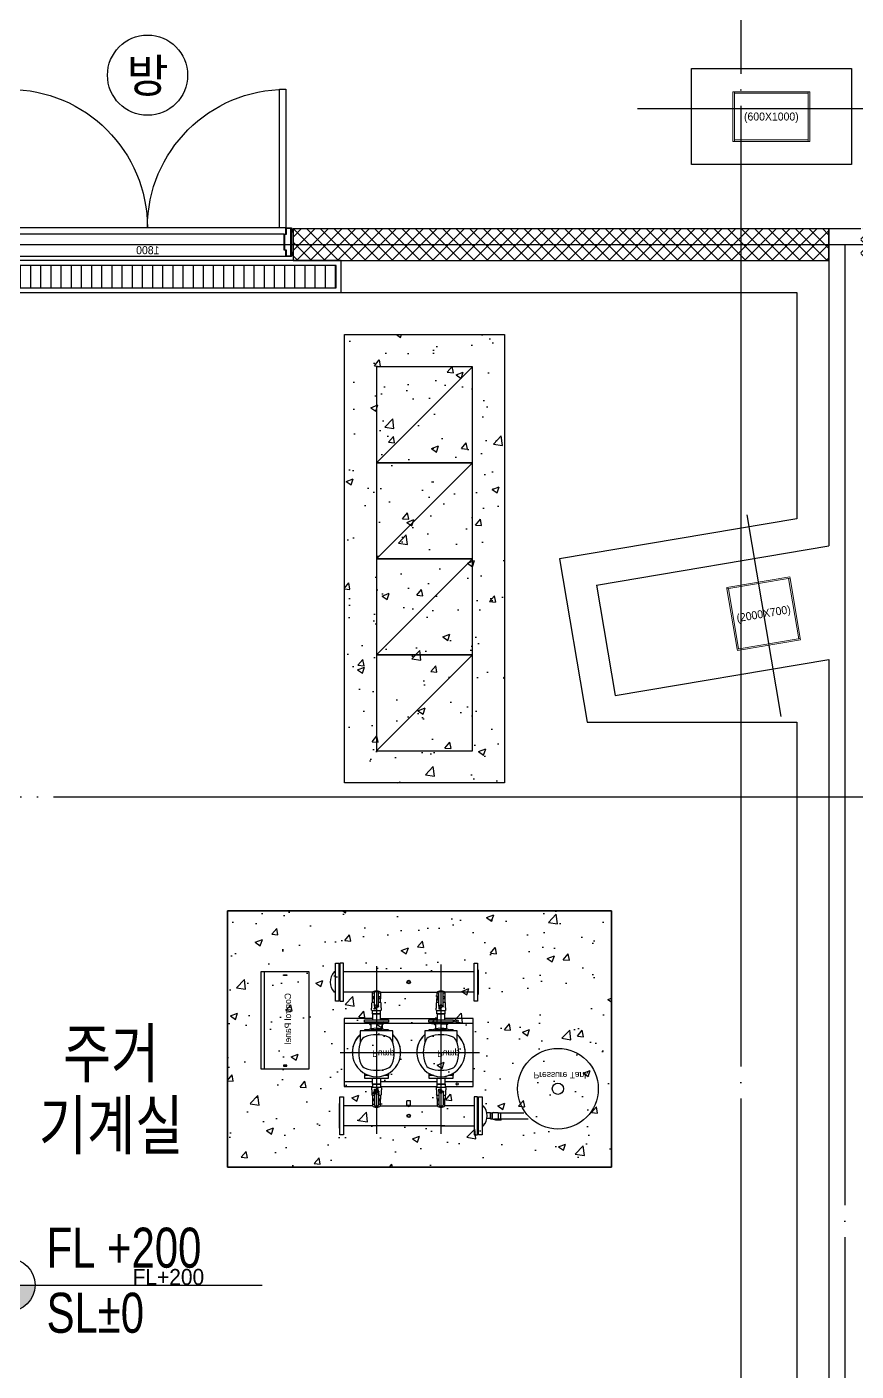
# Model space of a CAD drawing. Header units: millimetres. Extents: x 0 to 1390178, y 0 to 110113.
# Drawn here: x 32760 to 37944, y 21230 to 29627 of the extents above; entities that cross this region are included whole.
import ezdxf
from ezdxf.enums import TextEntityAlignment as Align
from ezdxf.xclip import XClip

# ---------------------------------------------------------------- set-up
doc = ezdxf.new("R2010")
doc.units = ezdxf.units.MM
doc.header["$LTSCALE"] = 100
doc.header["$XCLIPFRAME"] = 0
doc.linetypes.add('X - 평면도$0$CEN', pattern=[62, 60, -1, 0, -1])
for name, color, linetype in [('AA-MKXS', 7, 'Continuous'), ('AA-XXXX-SYMB', 7, 'Continuous'), ('AA-XXXX-TEXT', 3, 'Continuous'), ('TEXT1', 7, 'Continuous'), ('X - 평면도$0$! □-COL', 2, 'Continuous'), ('X - 평면도$0$A-HAT', 253, 'Continuous'), ('X - 평면도$0$AA-WAXM-BROK', 3, 'Continuous'), ('X - 평면도$0$AA-WAXM-CONC', 2, 'Continuous'), ('X - 평면도$0$AA-XXXX-CNTL', 1, 'X - 평면도$0$CEN'), ('X - 평면도$0$AA-XXXX-PATT', 8, 'Continuous'), ('X - 평면도$0$M-PAD', 8, 'Continuous'), ('X - 평면도$0$트랜치', 8, 'Continuous')]:
    doc.layers.add(name, color=color, linetype=linetype)
doc.layers.add('X - 평면도$0$A-door', color=4, linetype='Continuous', lineweight=25)
for name, color, linetype, plot in [('X - 평면도$0$A-GUIDE TEXT', 67, 'Continuous', False), ('X - 평면도$0$DEFPOINT', 163, 'Continuous', False), ('X - 평면도$0$설비장비', 6, 'Continuous', False)]:
    doc.layers.add(name, color=color, linetype=linetype, plot=plot)
doc.styles.add('HAUD01', font='Dotum.ttf')
doc.styles.add('X - 평면도$0$HAUD01', font='Dotum.ttf')
doc.styles.add('X - 평면도$0$HY견고딕', font='')
doc.styles.add('X - 평면도$0$STANDARD', font='Dotum.ttf')
doc.styles.get('X - 평면도$0$HY견고딕').set_extended_font_data('HYgtrE')

# ---------------------------------------------------------------- blocks, each defined once
blk = doc.blocks.new('C1E7A367F')
at = {"layer": 'AA-XXXX-SYMB'}
h = blk.add_hatch(color=256, dxfattribs=at)
h.paths.add_polyline_path([(-800, 0), (0, 0), (0, 800, 0.414214)])
h.paths.add_polyline_path([(0, 0), (0, -800, 0.414214), (800, 0)])
for p, q in [((0, -1400), (0, 1400)), ((-1400, 0), (7614, 0))]:
    blk.add_line(p, q, dxfattribs=at)
blk.add_circle((0, 0), 800, dxfattribs=at)
blk = doc.blocks.new('dr_갑')
at = {"layer": 'TEXT1'}
blk.add_circle((0, 0), 400, dxfattribs=at)
at = {"layer": 'TEXT1', "style": 'HAUD01'}
blk.add_text('방', height=335, dxfattribs=at).set_placement((0, 0), align=Align.MIDDLE)
blk = doc.blocks.new('X - 평면도$0$A$C2B30775D')
at = {"layer": 'X - 평면도$0$A-HAT'}
h = blk.add_hatch(dxfattribs=at)
h.set_pattern_fill('AR-CONC', color=253, scale=2.5)
h.set_pattern_definition([(50, (95195.26, -27105.84), (455.4617, -39.8477), [47.625, -523.875]), (355, (95195.26, -27105.84), (-88.1086, 477.642), [38.1, -419.1015]), (100.45144, (95233.2, -27109.16), (367.3531, 437.7944), [40.475, -445.2256]), (46.1842, (95195.26, -26978.84), (677.6976, -105.106), [71.4375, -785.8125]), (96.6356, (95251.74, -26987.6), (593.5103, 618.5653), [60.7126, -667.839]), (351.18415, (95195.26, -26978.84), (593.5103, 618.5653), [57.15, -628.6493]), (21, (95258.76, -27010.6), (379.036, -255.663), [47.625, -523.875]), (326, (95258.76, -27010.6), (154.505, 460.47), [38.1, -419.1]), (71.45144, (95290.35, -27031.9), (533.541, 204.807), [40.475, -445.2248]), (37.5, (95195.26, -27105.84), (7.7215, 211.3876), [0, -414.02, 0, -425.45, 0, -420.6875]), (7.5, (95195.26, -27105.84), (167.04916, 250.45144), [0, -242.57, 0, -404.495, 0, -160.3375]), (327.5, (95053.66, -27105.84), (338.9765, -14.32186), [0, -158.75, 0, -495.3, 0, -657.225]), (317.5, (94990.16, -27105.84), (370.323, 63.5662), [0, -206.375, 0, -328.93, 0, -466.725])])
h.paths.add_polyline_path([(23871.3, 14067.3), (22871.3, 14067.3), (22871.3, 11267.3), (23871.3, 11267.3)])
h = blk.add_hatch(dxfattribs=at)
h.set_pattern_fill('AR-CONC', color=253, scale=2.5)
h.set_pattern_definition([(50, (80713.9, -28505.84), (455.4617, -39.8477), [47.625, -523.875]), (355, (80713.9, -28505.84), (-88.1086, 477.642), [38.1, -419.1015]), (100.45144, (80751.85, -28509.16), (367.353, 437.7944), [40.475, -445.2256]), (46.1842, (80713.9, -28378.84), (677.6976, -105.106), [71.4375, -785.8125]), (96.6356, (80770.4, -28387.6), (593.5103, 618.5653), [60.7126, -667.839]), (351.1842, (80713.9, -28378.84), (593.51, 618.565), [57.15, -628.649]), (21, (80777.4, -28410.6), (379.036, -255.663), [47.625, -523.875]), (326, (80777.4, -28410.6), (154.505, 460.47), [38.1, -419.1]), (71.45144, (80809, -28431.9), (533.541, 204.807), [40.475, -445.2248]), (37.5, (80713.9, -28505.84), (7.7215, 211.3876), [0, -414.02, 0, -425.45, 0, -420.6875]), (7.5, (80713.9, -28505.84), (167.04916, 250.45144), [0, -242.57, 0, -404.495, 0, -160.3375]), (327.5, (80572.29, -28505.84), (338.9765, -14.32186), [0, -158.75, 0, -495.3, 0, -657.225]), (317.5, (80508.8, -28505.84), (370.323, 63.5662), [0, -206.375, 0, -328.93, 0, -466.725])])
h.paths.add_polyline_path([(22139.9, 10467.3), (22139.9, 8867.3), (24539.9, 8867.3), (24539.9, 10467.3)])
at = {"layer": 'X - 평면도$0$A-HAT', "color": 253}
for points in [[(22871.3, 14067.3), (23871.3, 14067.3), (23871.3, 11267.3), (22871.3, 11267.3)], [(24539.9, 10467.3), (24539.9, 8867.3), (22139.9, 8867.3), (22139.9, 10467.3)]]:
    blk.add_lwpolyline(points, close=True, dxfattribs=at)
blk = doc.blocks.new('X - 평면도$0$A$C32273470')
at = {"layer": 'X - 평면도$0$트랜치'}
h = blk.add_hatch(dxfattribs=at)
h.set_pattern_fill('ANSI31', color=252, scale=20, angle=45)
h.set_pattern_definition([(90, (-63671.98, -42723.11), (-63.5, 0), [])])
h.paths.add_polyline_path([(2470, 30), (2470, 170), (30, 170), (30, 30)])
blk.add_lwpolyline([(2500, 200), (0, 200), (0, 0), (2500, 0)], close=True, dxfattribs=at)
at = {"layer": 'X - 평면도$0$트랜치', "color": 252}
blk.add_lwpolyline([(2470, 170), (30, 170), (30, 30), (2470, 30)], close=True, dxfattribs=at)
blk = doc.blocks.new('X - 평면도$0$A$C598E7E63')
at = {"layer": 'X - 평면도$0$M-PAD'}
for points in [[(25321.3, 20417.3), (24321.3, 20417.3), (24321.3, 23217.3), (25321.3, 23217.3)], [(25989.9, 18017.3), (25989.9, 19617.3), (23589.9, 19617.3), (23589.9, 18017.3)]]:
    blk.add_lwpolyline(points, close=True, dxfattribs=at)
at = {"layer": 'X - 평면도$0$설비장비'}
for p, q in [((25121.3, 23017.3), (24521.3, 22417.3)), ((25121.3, 22417.3), (24521.3, 21817.3)), ((25121.3, 21817.3), (24521.3, 21217.3)), ((25121.3, 21217.3), (24521.3, 20617.3)), ((24101.8, 19235.9), (23799.4, 19235.9)), ((23799.4, 19235.9), (23799.4, 18933.5)), ((23819.5, 19235.9), (23819.5, 18933.5)), ((24101.8, 18631.1), (24101.8, 19235.9)), ((24264.8, 19235.9), (24257.2, 19235.9)), ((24264.8, 19054), (24264.8, 19291.8)), ((24264.8, 19291.8), (24287, 19291.8)), ((24287, 19291.8), (24287, 19054)), ((24290, 19249.9), (24287, 19249.9)), ((24287, 19249.9), (24287, 19095.8)), ((24290, 19249.9), (24290, 19095.8)), ((24290, 19249.9), (24290, 19095.8)), ((24290, 19249.9), (24293, 19249.9)), ((24290, 19235.9), (24290, 19109.9)), ((24290, 19235.9), (24290, 19109.9)), ((24293, 19291.8), (24293, 19054)), ((24315.2, 19291.8), (24293, 19291.8)), ((24293, 19249.9), (24293, 19095.8)), ((24315.2, 19054), (24315.2, 19291.8)), ((25131.7, 19235.9), (24315.2, 19235.9)), ((24521.8, 19273.2), (24521.8, 18225.7)), ((24925, 19282.9), (24925, 18225.7)), ((25131.7, 19054), (25131.7, 19291.8)), ((25131.7, 19291.8), (25153.8, 19291.8)), ((25131.7, 19109.9), (25131.7, 19235.9)), ((25153.8, 19291.8), (25153.8, 19054)), ((25156.9, 19249.9), (25153.8, 19249.9)), ((25153.8, 19249.9), (25153.8, 19095.8)), ((25156.9, 19249.9), (25156.9, 19095.8)), ((25156.9, 19235.9), (25156.9, 19109.9)), ((23940.2, 19218.7), (23961.5, 19218.7)), ((23940.2, 19213), (23940.2, 19218.7)), ((23961.5, 19213), (23940.2, 19213)), ((23961.5, 19218.7), (23961.5, 19213)), ((24264.8, 19109.9), (24257.2, 19109.9)), ((24287, 19095.8), (24290, 19095.8)), ((24293, 19095.8), (24290, 19095.8)), ((24497.4, 19109.9), (24315.2, 19109.9)), ((24509.2, 19069.1), (24496.1, 19069.1)), ((24509.2, 19069.1), (24496.1, 19069.1)), ((24496.1, 19045), (24496.1, 19069.1)), ((24497.3, 19069.1), (24497.3, 19109.9)), ((24509.2, 19102.8), (24497.3, 19102.8)), ((24509.2, 19079.6), (24497.3, 19079.6)), ((24509.2, 19069.1), (24497.3, 19069.1)), ((24500.4, 19069.1), (24500.4, 19079.6)), ((24509.2, 19021.7), (24509.2, 19106.9)), ((24529.4, 19111.9), (24514.3, 19111.9)), ((24534.4, 19025.2), (24534.4, 19106.9)), ((24546.3, 19102.8), (24534.4, 19102.8)), ((24546.3, 19079.6), (24534.4, 19079.6)), ((24546.3, 19069.1), (24534.4, 19069.1)), ((24547.5, 19069.1), (24534.4, 19069.1)), ((24547.5, 19069.1), (24534.4, 19069.1)), ((24543.3, 19079.6), (24543.3, 19069.1)), ((24546.3, 19109.9), (24546.3, 19069.1)), ((24546.3, 19109.9), (24900.5, 19109.9)), ((24547.5, 19045), (24547.5, 19069.1)), ((24912.4, 19069.1), (24899.3, 19069.1)), ((24912.4, 19069.1), (24899.3, 19069.1)), ((24899.3, 19045), (24899.3, 19069.1)), ((24900.5, 19069.1), (24900.5, 19109.9)), ((24912.4, 19102.8), (24900.5, 19102.8)), ((24912.4, 19079.6), (24900.5, 19079.6)), ((24912.4, 19069.1), (24900.5, 19069.1)), ((24903.6, 19069.1), (24903.6, 19079.6)), ((24912.4, 19021.7), (24912.4, 19106.9)), ((24932.6, 19111.9), (24917.5, 19111.9)), ((24937.6, 19025.2), (24937.6, 19106.9)), ((24949.5, 19102.8), (24937.6, 19102.8)), ((24949.5, 19079.6), (24937.6, 19079.6)), ((24949.5, 19069.1), (24937.6, 19069.1)), ((24950.7, 19069.1), (24937.6, 19069.1)), ((24950.7, 19069.1), (24937.6, 19069.1)), ((24946.5, 19079.6), (24946.5, 19069.1)), ((25131.7, 19109.9), (24949.5, 19109.9)), ((24949.5, 19109.9), (24949.5, 19069.1)), ((24950.7, 19045), (24950.7, 19069.1)), ((25153.8, 19095.8), (25156.9, 19095.8)), ((24287, 19054), (24264.8, 19054)), ((24293, 19054), (24315.2, 19054)), ((24493.6, 19011.5), (24491.1, 19010.2)), ((24491.1, 18998.2), (24491.1, 19010.2)), ((24491.1, 18998.2), (24496.1, 18994.5)), ((24496.1, 19045), (24493.6, 19042.6)), ((24493.6, 19011.5), (24493.6, 19042.6)), ((24509.2, 19045), (24496.1, 19045)), ((24496.1, 18994.5), (24547.5, 18994.5)), ((24496.1, 18974.3), (24496.1, 18994.5)), ((24509.2, 19021.7), (24509.2, 19005.8)), ((24509.2, 19005.8), (24516.2, 19005.8)), ((24512.3, 19021.7), (24517, 19030)), ((24517, 19013.4), (24512.3, 19021.7)), ((24516.2, 19005.8), (24516.2, 19014.8)), ((24517, 19030), (24526.6, 19030)), ((24526.6, 19013.4), (24517, 19013.4)), ((24526.6, 19030), (24531.4, 19021.7)), ((24531.4, 19021.7), (24526.6, 19013.4)), ((24536.6, 19025.2), (24531.4, 19025.2)), ((24531.4, 19025.2), (24531.4, 19019.8)), ((24531.4, 19019.8), (24536.6, 19019.8)), ((24547.5, 19045), (24534.4, 19045)), ((24536.6, 19019.8), (24536.6, 19025.2)), ((24547.5, 19045), (24550.1, 19042.6)), ((24552.6, 18998.2), (24547.5, 18994.5)), ((24547.5, 18974.3), (24547.5, 18994.5)), ((24550.1, 19011.5), (24550.1, 19042.6)), ((24550.1, 19011.5), (24552.6, 19010.2)), ((24552.6, 18998.2), (24552.6, 19010.2)), ((24896.8, 19011.5), (24894.3, 19010.2)), ((24894.3, 18998.2), (24894.3, 19010.2)), ((24894.3, 18998.2), (24899.3, 18994.5)), ((24899.3, 19045), (24896.8, 19042.6)), ((24896.8, 19011.5), (24896.8, 19042.6)), ((24912.4, 19045), (24899.3, 19045)), ((24899.3, 18994.5), (24950.7, 18994.5)), ((24899.3, 18974.3), (24899.3, 18994.5)), ((24912.4, 19021.7), (24912.4, 19005.8)), ((24912.4, 19005.8), (24919.4, 19005.8)), ((24915.5, 19021.7), (24920.2, 19030)), ((24920.2, 19013.4), (24915.5, 19021.7)), ((24919.4, 19005.8), (24919.4, 19014.8)), ((24920.2, 19030), (24929.8, 19030)), ((24929.8, 19013.4), (24920.2, 19013.4)), ((24929.8, 19030), (24934.6, 19021.7)), ((24934.6, 19021.7), (24929.8, 19013.4)), ((24939.8, 19025.2), (24934.6, 19025.2)), ((24934.6, 19025.2), (24934.6, 19019.8)), ((24934.6, 19019.8), (24939.8, 19019.8)), ((24950.7, 19045), (24937.6, 19045)), ((24939.8, 19019.8), (24939.8, 19025.2)), ((24950.7, 19045), (24953.3, 19042.6)), ((24955.8, 18998.2), (24950.7, 18994.5)), ((24950.7, 18974.3), (24950.7, 18994.5)), ((24953.3, 19011.5), (24953.3, 19042.6)), ((24953.3, 19011.5), (24955.8, 19010.2)), ((24955.8, 18998.2), (24955.8, 19010.2)), ((25153.8, 19054), (25131.7, 19054)), ((23799.4, 18933.5), (23799.4, 18631.1)), ((23819.5, 18933.5), (23819.5, 18631.1)), ((24497.3, 18944.6), (24320.2, 18944.6)), ((24497.3, 18944.6), (24320.2, 18944.6)), ((24320.2, 18944.6), (24320.2, 18521.2)), ((25126.6, 18914.3), (24320.2, 18914.3)), ((24446.2, 18937.5), (24597.4, 18937.5)), ((24446.2, 18921.4), (24446.2, 18937.5)), ((24597.4, 18921.4), (24446.2, 18921.4)), ((24521.8, 18912.7), (24480.5, 18912.7)), ((24480.5, 18908.7), (24486.5, 18908.7)), ((24486.5, 18908.7), (24486.5, 18876.4)), ((24555.1, 18921.4), (24488.6, 18921.4)), ((24488.6, 18921.4), (24488.6, 18918.4)), ((24488.6, 18918.4), (24555.1, 18918.4)), ((24496.1, 18974.3), (24547.5, 18974.3)), ((24496.1, 18974.3), (24547.5, 18974.3)), ((24546.3, 18974.3), (24497.3, 18974.3)), ((24497.3, 18974.3), (24497.3, 18937.5)), ((24497.3, 18918.4), (24546.3, 18918.4)), ((24521.8, 18912.7), (24563.2, 18912.7)), ((24546.3, 18937.5), (24546.3, 18974.3)), ((24546.3, 18944.6), (24900.5, 18944.6)), ((24555.1, 18918.4), (24555.1, 18921.4)), ((24563.2, 18908.7), (24557.1, 18908.7)), ((24557.1, 18908.7), (24557.1, 18876.4)), ((24597.4, 18937.5), (24597.4, 18921.4)), ((24849.4, 18921.4), (24849.4, 18937.5)), ((24849.4, 18937.5), (25000.6, 18937.5)), ((25000.6, 18921.4), (24849.4, 18921.4)), ((24925, 18912.7), (24883.7, 18912.7)), ((24883.7, 18908.7), (24889.7, 18908.7)), ((24889.7, 18908.7), (24889.7, 18876.4)), ((24958.3, 18921.4), (24891.8, 18921.4)), ((24891.8, 18921.4), (24891.8, 18918.4)), ((24891.8, 18918.4), (24958.3, 18918.4)), ((24899.3, 18974.3), (24950.7, 18974.3)), ((24899.3, 18974.3), (24950.7, 18974.3)), ((24949.5, 18974.3), (24900.5, 18974.3)), ((24900.5, 18974.3), (24900.5, 18937.5)), ((24925, 18912.7), (24966.4, 18912.7)), ((24949.5, 18937.5), (24949.5, 18974.3)), ((25126.6, 18944.6), (24949.5, 18944.6)), ((24958.3, 18918.4), (24958.3, 18921.4)), ((24966.4, 18908.7), (24960.3, 18908.7)), ((24960.3, 18908.7), (24960.3, 18876.4)), ((25000.6, 18937.5), (25000.6, 18921.4)), ((25126.6, 18732.9), (25126.6, 18944.6)), ((24420, 18868), (24420, 18795.9)), ((24623.6, 18868), (24420, 18868)), ((24446.2, 18874), (24446.2, 18868)), ((24467.5, 18874), (24446.2, 18874)), ((24486.5, 18876.4), (24521.8, 18876.4)), ((24557.1, 18876.4), (24521.8, 18876.4)), ((24597.4, 18874), (24576.1, 18874)), ((24597.4, 18874), (24597.4, 18868)), ((24623.6, 18795.9), (24623.6, 18868)), ((24823.2, 18868), (24823.2, 18795.9)), ((25026.8, 18868), (24823.2, 18868)), ((24870.7, 18874), (24849.4, 18874)), ((24849.4, 18874), (24849.4, 18868)), ((24889.7, 18876.4), (24925, 18876.4)), ((24960.3, 18876.4), (24925, 18876.4)), ((25000.6, 18874), (24979.3, 18874)), ((25000.6, 18874), (25000.6, 18868)), ((25026.8, 18795.9), (25026.8, 18868)), ((24294.6, 18732.9), (25166.6, 18732.9)), ((24420, 18795.9), (24421, 18795.9)), ((24622.6, 18795.9), (24623.6, 18795.9)), ((24823.2, 18795.9), (24824.2, 18795.9)), ((25025.8, 18795.9), (25026.8, 18795.9)), ((25126.6, 18521.2), (25126.6, 18732.9)), ((23961.5, 18653.9), (23940.2, 18653.9)), ((23940.2, 18653.9), (23940.2, 18648.3)), ((23940.2, 18648.3), (23961.5, 18648.3)), ((23961.5, 18648.3), (23961.5, 18653.9)), ((23799.4, 18631.1), (24101.8, 18631.1)), ((24446.2, 18601.9), (24446.2, 18591.8)), ((24467.5, 18591.8), (24446.2, 18591.8)), ((24476.2, 18588.7), (24446.2, 18588.7)), ((24446.2, 18588.7), (24446.2, 18572.6)), ((24446.2, 18572.6), (24597.4, 18572.6)), ((24497.3, 18535.8), (24497.3, 18572.6)), ((24546.3, 18572.6), (24546.3, 18535.8)), ((24597.4, 18588.7), (24567.5, 18588.7)), ((24597.4, 18591.8), (24576.1, 18591.8)), ((24597.4, 18601.9), (24597.4, 18591.8)), ((24597.4, 18572.6), (24597.4, 18588.7)), ((24849.4, 18601.9), (24849.4, 18591.8)), ((24870.7, 18591.8), (24849.4, 18591.8)), ((24879.4, 18588.7), (24849.4, 18588.7)), ((24849.4, 18588.7), (24849.4, 18572.6)), ((24849.4, 18572.6), (25000.6, 18572.6)), ((24900.5, 18535.8), (24900.5, 18572.6)), ((24949.5, 18572.6), (24949.5, 18535.8)), ((25000.6, 18588.7), (24970.7, 18588.7)), ((25000.6, 18591.8), (24979.3, 18591.8)), ((25000.6, 18601.9), (25000.6, 18591.8)), ((25000.6, 18572.6), (25000.6, 18588.7)), ((24320.2, 18551.4), (24497.3, 18551.4)), ((24320.2, 18521.2), (24496.1, 18521.2)), ((24320.2, 18521.2), (24421, 18521.2)), ((24491.1, 18511.9), (24496.1, 18515.7)), ((24491.1, 18511.9), (24491.1, 18500)), ((24493.6, 18498.6), (24491.1, 18500)), ((24493.6, 18498.6), (24493.6, 18467.6)), ((24496.1, 18535.8), (24547.5, 18535.8)), ((24496.1, 18535.8), (24547.5, 18535.8)), ((24496.1, 18535.8), (24496.1, 18515.7)), ((24496.1, 18515.7), (24547.5, 18515.7)), ((24546.3, 18535.8), (24497.3, 18535.8)), ((24509.2, 18488.4), (24509.2, 18504.3)), ((24509.2, 18504.3), (24516.2, 18504.3)), ((24509.2, 18488.4), (24509.2, 18403.3)), ((24517, 18496.7), (24512.3, 18488.4)), ((24512.3, 18488.4), (24517, 18480.1)), ((24516.2, 18504.3), (24516.2, 18495.3)), ((24526.6, 18496.7), (24517, 18496.7)), ((24517, 18480.1), (24526.6, 18480.1)), ((24531.4, 18488.4), (24526.6, 18496.7)), ((24526.6, 18480.1), (24531.4, 18488.4)), ((24531.4, 18484.9), (24531.4, 18490.4)), ((24531.4, 18490.4), (24536.6, 18490.4)), ((24536.6, 18484.9), (24531.4, 18484.9)), ((24534.4, 18484.9), (24534.4, 18403.3)), ((24536.6, 18490.4), (24536.6, 18484.9)), ((24546.3, 18551.4), (24900.5, 18551.4)), ((24547.5, 18535.8), (24547.5, 18515.7)), ((24547.5, 18521.2), (24899.3, 18521.2)), ((24552.6, 18511.9), (24547.5, 18515.7)), ((24550.1, 18498.6), (24552.6, 18500)), ((24550.1, 18498.6), (24550.1, 18467.6)), ((24552.6, 18511.9), (24552.6, 18500)), ((24894.3, 18511.9), (24899.3, 18515.7)), ((24894.3, 18511.9), (24894.3, 18500)), ((24896.8, 18498.6), (24894.3, 18500)), ((24896.8, 18498.6), (24896.8, 18467.6)), ((24899.3, 18535.8), (24950.7, 18535.8)), ((24899.3, 18535.8), (24950.7, 18535.8)), ((24899.3, 18535.8), (24899.3, 18515.7)), ((24899.3, 18515.7), (24950.7, 18515.7)), ((24949.5, 18535.8), (24900.5, 18535.8)), ((24912.4, 18488.4), (24912.4, 18504.3)), ((24912.4, 18504.3), (24919.4, 18504.3)), ((24912.4, 18488.4), (24912.4, 18403.3)), ((24920.2, 18496.7), (24915.5, 18488.4)), ((24915.5, 18488.4), (24920.2, 18480.1)), ((24919.4, 18504.3), (24919.4, 18495.3)), ((24929.8, 18496.7), (24920.2, 18496.7)), ((24920.2, 18480.1), (24929.8, 18480.1)), ((24934.6, 18488.4), (24929.8, 18496.7)), ((24929.8, 18480.1), (24934.6, 18488.4)), ((24934.6, 18484.9), (24934.6, 18490.4)), ((24934.6, 18490.4), (24939.8, 18490.4)), ((24939.8, 18484.9), (24934.6, 18484.9)), ((24937.6, 18484.9), (24937.6, 18403.3)), ((24939.8, 18490.4), (24939.8, 18484.9)), ((24949.5, 18551.4), (25126.6, 18551.4)), ((24950.7, 18535.8), (24950.7, 18515.7)), ((24950.7, 18521.2), (25126.6, 18521.2)), ((24955.8, 18511.9), (24950.7, 18515.7)), ((24953.3, 18498.6), (24955.8, 18500)), ((24953.3, 18498.6), (24953.3, 18467.6)), ((24955.8, 18511.9), (24955.8, 18500)), ((24290, 18260.2), (24290, 18414.3)), ((24293, 18414.3), (24290, 18414.3)), ((24290, 18274.2), (24290, 18400.2)), ((24293, 18218.3), (24293, 18456.1)), ((24293, 18456.1), (24315.2, 18456.1)), ((24293, 18260.2), (24293, 18414.3)), ((24315.2, 18456.1), (24315.2, 18218.3)), ((24315.2, 18400.2), (24315.2, 18274.2)), ((24497.4, 18400.2), (24315.2, 18400.2)), ((24496.1, 18465.2), (24493.6, 18467.6)), ((24509.2, 18465.2), (24496.1, 18465.2)), ((24496.1, 18465.2), (24496.1, 18441.1)), ((24509.2, 18441.1), (24496.1, 18441.1)), ((24509.2, 18441.1), (24496.1, 18441.1)), ((24509.2, 18441.1), (24497.3, 18441.1)), ((24497.3, 18441.1), (24497.3, 18400.2)), ((24509.2, 18430.5), (24497.3, 18430.5)), ((24509.2, 18407.3), (24497.3, 18407.3)), ((24500.4, 18441.1), (24500.4, 18430.5)), ((24529.4, 18398.2), (24514.3, 18398.2)), ((24547.5, 18465.2), (24534.4, 18465.2)), ((24547.5, 18441.1), (24534.4, 18441.1)), ((24547.5, 18441.1), (24534.4, 18441.1)), ((24546.3, 18441.1), (24534.4, 18441.1)), ((24546.3, 18430.5), (24534.4, 18430.5)), ((24546.3, 18407.3), (24534.4, 18407.3)), ((24543.3, 18430.5), (24543.3, 18441.1)), ((24546.3, 18400.2), (24546.3, 18441.1)), ((24546.3, 18400.2), (24900.5, 18400.2)), ((24547.5, 18465.2), (24550.1, 18467.6)), ((24547.5, 18465.2), (24547.5, 18441.1)), ((24712.5, 18400.2), (24712.5, 18430.5)), ((24734.4, 18430.5), (24712.5, 18430.5)), ((24712.5, 18404.1), (24734.4, 18404.1)), ((24734.4, 18400.2), (24734.4, 18430.5)), ((24899.3, 18465.2), (24896.8, 18467.6)), ((24912.4, 18465.2), (24899.3, 18465.2)), ((24899.3, 18465.2), (24899.3, 18441.1)), ((24912.4, 18441.1), (24899.3, 18441.1)), ((24912.4, 18441.1), (24899.3, 18441.1)), ((24912.4, 18441.1), (24900.5, 18441.1)), ((24900.5, 18441.1), (24900.5, 18400.2)), ((24912.4, 18430.5), (24900.5, 18430.5)), ((24912.4, 18407.3), (24900.5, 18407.3)), ((24903.6, 18441.1), (24903.6, 18430.5)), ((24932.6, 18398.2), (24917.5, 18398.2)), ((24950.7, 18465.2), (24937.6, 18465.2)), ((24949.5, 18441.1), (24937.6, 18441.1)), ((24950.7, 18441.1), (24937.6, 18441.1)), ((24950.7, 18441.1), (24937.6, 18441.1)), ((24949.5, 18430.5), (24937.6, 18430.5)), ((24949.5, 18407.3), (24937.6, 18407.3)), ((24946.5, 18430.5), (24946.5, 18441.1)), ((24949.5, 18400.2), (24949.5, 18441.1)), ((25131.7, 18400.2), (24949.5, 18400.2)), ((24950.7, 18465.2), (24953.3, 18467.6)), ((24950.7, 18465.2), (24950.7, 18441.1)), ((25153.8, 18456.1), (25131.7, 18456.1)), ((25131.7, 18456.1), (25131.7, 18218.3)), ((25153.8, 18218.3), (25153.8, 18456.1)), ((25153.8, 18260.2), (25153.8, 18414.3)), ((25153.8, 18414.3), (25156.9, 18414.3)), ((25156.9, 18260.2), (25156.9, 18414.3)), ((25156.9, 18260.2), (25156.9, 18414.3)), ((25159.9, 18414.3), (25156.9, 18414.3)), ((25156.9, 18274.2), (25156.9, 18400.2)), ((25156.9, 18274.2), (25156.9, 18400.2)), ((25159.9, 18218.3), (25159.9, 18456.1)), ((25159.9, 18456.1), (25182.1, 18456.1)), ((25159.9, 18260.2), (25159.9, 18414.3)), ((25182.1, 18456.1), (25182.1, 18218.3)), ((25182.1, 18400.2), (25189.7, 18400.2)), ((25233.7, 18355.2), (25211, 18355.2)), ((25233.7, 18320.1), (25211.3, 18320.1)), ((25233.7, 18319.2), (25233.7, 18355.2)), ((25233.7, 18319.2), (25233.7, 18355.2)), ((25233.7, 18355.2), (25247.8, 18355.2)), ((25233.7, 18320.1), (25233.7, 18354.4)), ((25233.7, 18354.4), (25233.7, 18320.1)), ((25233.7, 18319.2), (25247.8, 18319.2)), ((25250.4, 18358.8), (25247.8, 18355.2)), ((25247.8, 18319.2), (25247.8, 18355.2)), ((25250.4, 18315.7), (25247.8, 18319.2)), ((25250.4, 18358.8), (25258.8, 18358.8)), ((25250.4, 18315.7), (25258.8, 18315.7)), ((25259.8, 18357), (25258.8, 18358.8)), ((25259.8, 18317.5), (25258.8, 18315.7)), ((25259.4, 18312.7), (25259.4, 18316.1)), ((25259.4, 18316.1), (25265.5, 18316.1)), ((25265.5, 18312.7), (25259.4, 18312.7)), ((25259.8, 18357), (25281.5, 18357)), ((25259.8, 18317.5), (25281.5, 18317.5)), ((25262, 18317.5), (25262, 18312.7)), ((25264.2, 18312), (25264.2, 18312.7)), ((25265.5, 18312), (25264.2, 18312)), ((25271.6, 18316.1), (25265.5, 18316.1)), ((25265.5, 18312.7), (25271.6, 18312.7)), ((25265.5, 18312.7), (25265.5, 18312)), ((25265.5, 18312), (25266.8, 18312)), ((25266.8, 18312), (25266.8, 18312.7)), ((25269, 18317.5), (25269, 18312.7)), ((25275.3, 18313.4), (25271.6, 18316.1)), ((25275.3, 18309.9), (25271.6, 18312.7)), ((25300.2, 18313.4), (25275.3, 18313.4)), ((25300.2, 18309.9), (25275.3, 18309.9)), ((25283.2, 18355.2), (25281.5, 18357)), ((25283.2, 18319.2), (25281.5, 18317.5)), ((25283.2, 18355.2), (25283.2, 18346.1)), ((25283.2, 18355.2), (25299.3, 18355.2)), ((25283.2, 18346.1), (25283.2, 18319.2)), ((25283.2, 18319.2), (25299.4, 18319.2)), ((25299.4, 18319.2), (25299.3, 18355.2)), ((25299.3, 18355.2), (25441.9, 18355.2)), ((25299.4, 18319.2), (25469, 18319.2)), ((25300.2, 18309.9), (25300.2, 18313.4)), ((24290, 18260.2), (24293, 18260.2)), ((24546.3, 18274.2), (24315.2, 18274.2)), ((24949.5, 18274.2), (24521.8, 18274.2)), ((24546.3, 18274.2), (24521.8, 18274.2)), ((24925, 18274.2), (25131.7, 18274.2)), ((25156.9, 18260.2), (25153.8, 18260.2)), ((25156.9, 18260.2), (25159.9, 18260.2)), ((25182.1, 18274.2), (25189.7, 18274.2)), ((24315.2, 18218.3), (24293, 18218.3)), ((25131.7, 18218.3), (25153.8, 18218.3)), ((25182.1, 18218.3), (25159.9, 18218.3))]:
    blk.add_line(p, q, dxfattribs=at)
for points in [[(25121.3, 22417.3), (25121.3, 23017.3), (24521.3, 23017.3), (24521.3, 22417.3)], [(25121.3, 21817.3), (25121.3, 22417.3), (24521.3, 22417.3), (24521.3, 21817.3)], [(25121.3, 21217.3), (25121.3, 21817.3), (24521.3, 21817.3), (24521.3, 21217.3)], [(25121.3, 20617.3), (25121.3, 21217.3), (24521.3, 21217.3), (24521.3, 20617.3)]]:
    blk.add_lwpolyline(points, close=True, dxfattribs=at)
for centre, radius in [((24723.4, 19172.9), 10.9), ((24723.4, 19172.9), 7.91), ((25025.8, 18929.4), 6.55), ((25655.8, 18506.5), 252), ((25025.8, 18536.3), 6.55), ((25655.8, 18506.5), 35.3), ((24723.4, 18337.2), 10.9), ((24723.4, 18337.2), 7.91)]:
    blk.add_circle(centre, radius, dxfattribs=at)
for centre, radius, start, end in [((24326.3, 19172.9), 93.5, 137.66659, 222.33341), ((24514.3, 19106.9), 5.04, 90, 180), ((24529.4, 19106.9), 5.04, 0, 90), ((24917.5, 19106.9), 5.04, 90, 180), ((24932.6, 19106.9), 5.04, 0, 90), ((24521.8, 18732.9), 151.2, 132.32486, 180.0016), ((24521.8, 18732.9), 151.2, 132.32486, 47.67514), ((24466.4, 18788.3), 45.4, 110.75884, 159.24116), ((24521.8, 18642.2), 201.6, 69.24116, 110.75884), ((24521.8, 18732.9), 151.2, 63.28801, 116.71199), ((24521.8, 18732.9), 151.2, 63.29515, 116.70485), ((24577.2, 18788.3), 45.4, 20.75884, 69.24116), ((24521.8, 18732.9), 151.2, 359.9984, 47.67514), ((24925, 18732.9), 151.2, 132.32486, 180.0016), ((24925, 18732.9), 151.2, 132.32486, 47.67514), ((24869.6, 18788.3), 45.4, 110.75884, 159.24116), ((24925, 18642.2), 201.6, 69.24116, 110.75884), ((24925, 18732.9), 151.2, 63.28801, 116.71199), ((24925, 18732.9), 151.2, 63.29515, 116.70485), ((24980.4, 18788.3), 45.4, 20.75884, 69.24116), ((24925, 18732.9), 151.2, 359.9984, 47.67514), ((24612.5, 18732.9), 201.6, 159.24116, 200.75884), ((24431.1, 18732.9), 201.6, 339.24116, 20.75884), ((25015.7, 18732.9), 201.6, 159.24116, 200.75884), ((24834.3, 18732.9), 201.6, 339.24116, 20.75884), ((24466.4, 18677.5), 45.4, 200.75884, 249.24116), ((24577.2, 18677.5), 45.4, 290.75884, 339.24116), ((24869.6, 18677.5), 45.4, 200.75884, 249.24116), ((24980.4, 18677.5), 45.4, 290.75884, 339.24116), ((24521.8, 18823.6), 201.6, 249.24116, 290.75884), ((24925, 18823.6), 201.6, 249.24116, 290.75884), ((24514.3, 18403.3), 5.04, 180, 270), ((24529.4, 18403.3), 5.04, 270, 0), ((24723.4, 18413.1), 16.9, 229.68486, 310.31514), ((24917.5, 18403.3), 5.04, 180, 270), ((24932.6, 18403.3), 5.04, 270, 0), ((25120.5, 18337.2), 93.5, 317.66659, 42.33341)]:
    blk.add_arc(centre, radius, start, end, dxfattribs=at)
at = {"layer": 'X - 평면도$0$설비장비', "extrusion": (0, 0, -1)}
for centre, major_axis, ratio, start_param, end_param in [((24521.8, 19102.8), (27, 0), 0.615453, 3.5797, 5.845078), ((24925, 19102.8), (27, 0), 0.615453, 3.5797, 5.845078), ((24480.5, 18910.7), (0, 2.02), 0.5, 3.141593, 6.283185), ((24883.7, 18910.7), (0, 2.02), 0.5, 3.141593, 6.283185)]:
    blk.add_ellipse(centre, major_axis=major_axis, ratio=ratio, start_param=start_param, end_param=end_param, dxfattribs=at)
at = {"layer": 'X - 평면도$0$설비장비'}
for centre, major_axis, ratio, start_param, end_param in [((24563.2, 18910.7), (0, 2.02), 0.5, 3.141593, 6.283185), ((24966.4, 18910.7), (0, 2.02), 0.5, 3.141593, 6.283185), ((24521.8, 18407.3), (27, 0), 0.615453, 3.5797, 5.845078), ((24925, 18407.3), (27, 0), 0.615453, 3.5797, 5.845078)]:
    blk.add_ellipse(centre, major_axis=major_axis, ratio=ratio, start_param=start_param, end_param=end_param, dxfattribs=at)
at = {"layer": 'X - 평면도$0$설비장비', "extrusion": (0, 0, -1), "style": 'X - 평면도$0$HY견고딕'}
for s, rotation, p in [('Control Panel', 270, (-23987.9, 19103.4)), ('Pump', 180, (-24495.6, 18745.7)), ('Pump', 180, (-24901.4, 18745.7)), ('Pressure Tank', 180, (-25503.9, 18611))]:
    blk.add_text(s, height=40.32, rotation=rotation, dxfattribs=at).set_placement(p)
blk = doc.blocks.new('X - 평면도$0$B5F_COL')
at = {"layer": 'X - 평면도$0$AA-WAXM-CONC'}
for p, q in [((-63980.9, 40896.1), (-62528, 41141.4)), ((-63980.9, 40896.1), (-63864.4, 40205.9)), ((-63864.4, 40205.9), (-62528, 40431.5))]:
    blk.add_line(p, q, dxfattribs=at)
blk.add_lwpolyline([(-62388, 43523.1), (-63388, 43523.1), (-63388, 44123.1), (-62388, 44123.1)], close=True, dxfattribs=at)
at = {"layer": 'X - 평면도$0$DEFPOINT', "style": 'X - 평면도$0$STANDARD'}
blk.add_text('(600X1000)', height=50, dxfattribs=at).set_placement((-62888, 43823.1), align=Align.MIDDLE_CENTER)
blk.add_text('(2000X700)', height=50, rotation=9.58263, dxfattribs=at).set_placement((-62936.6, 40717.5), align=Align.MIDDLE_CENTER)
blk = doc.blocks.new('X - 평면도$0$A$C5db30ff4')
at = {"layer": 'X - 평면도$0$AA-WAXM-CONC'}
for p, q in [((-19167.2, 9920.9), (-19167.2, 7939.2)), ((-19167.2, 9920.9), (-18967.2, 9920.9)), ((-19167.2, 7229.3), (-19167.2, 25.8))]:
    blk.add_line(p, q, dxfattribs=at)
blk = doc.blocks.new('X - 평면도$0$ㅁ-400X400X9X9')
at = {"layer": 'X - 평면도$0$! □-COL', "lineweight": 9, "flags": 128}
for points in [[(143814.5, 359874.7), (144214.5, 359874.7), (144214.5, 359883.7), (143814.5, 359883.7)], [(143814.5, 359492.7), (143823.5, 359492.7), (143823.5, 359874.7), (143814.5, 359874.7)], [(144214.5, 359492.7), (144205.5, 359492.7), (144205.5, 359874.7), (144214.5, 359874.7)], [(143814.5, 359492.7), (144214.5, 359492.7), (144214.5, 359483.7), (143814.5, 359483.7)]]:
    blk.add_lwpolyline(points, close=True, dxfattribs=at)
blk = doc.blocks.new('X - 평면도$0$ㅁ-480X310X9X9')
at = {"layer": 'X - 평면도$0$! □-COL', "lineweight": 9, "elevation": 0, "flags": 128}
for points in [[(295854.1, -66584.1), (296164.1, -66584.1), (296164.1, -66575.1), (295854.1, -66575.1)], [(295854.1, -67046.1), (295863.1, -67046.1), (295863.1, -66584.1), (295854.1, -66584.1)], [(296164.1, -67046.1), (296155.1, -67046.1), (296155.1, -66584.1), (296164.1, -66584.1)], [(295854.1, -67046.1), (296164.1, -67046.1), (296164.1, -67055.1), (295854.1, -67055.1)]]:
    blk.add_lwpolyline(points, close=True, dxfattribs=at)
blk = doc.blocks.new('X - 평면도$0$A$C69CA1AF6')
for name, p, rotation in [('X - 평면도$0$ㅁ-480X310X9X9', (-86342.4, -285388.2, 0), 90), ('X - 평면도$0$ㅁ-400X400X9X9', (-101704.4, -371123.6), 9.582629357068267)]:
    blk.add_blockref(name, p, dxfattribs=dict(rotation=rotation))
blk = doc.blocks.new('X - 평면도$0$철재양여닫이문(S)1')
at = {"layer": 'X - 평면도$0$A-door', "color": 9}
for p, q in [((35, 0), (1765, 0)), ((45, -40), (1755, -40)), ((35, -180), (1765, -180))]:
    blk.add_line(p, q, dxfattribs=at)
at = {"layer": 'X - 평면도$0$A-door'}
for points in [[(75, 865), (35, 865), (35, 0), (75, 0)], [(1725, 865), (1765, 865), (1765, 0), (1725, 0)], [(1.6, -30), (1.6, -1.6), (33.4, -1.6), (33.4, -41.6), (43.4, -41.6), (43.4, -138.4), (33.4, -138.4), (33.4, -178.4), (1.6, -178.4), (1.6, -150), (0, -150), (0, -180), (35, -180), (35, -140), (45, -140), (45, -40), (35, -40), (35, 0), (0, 0), (0, -30)], [(1798.4, -30), (1798.4, -1.6), (1766.6, -1.6), (1766.6, -41.6), (1756.6, -41.6), (1756.6, -138.4), (1766.6, -138.4), (1766.6, -178.4), (1798.4, -178.4), (1798.4, -150), (1800, -150), (1800, -180), (1765, -180), (1765, -140), (1755, -140), (1755, -40), (1765, -40), (1765, 0), (1800, 0), (1800, -30)]]:
    blk.add_lwpolyline(points, close=True, dxfattribs=at)
at = {"layer": 'X - 평면도$0$A-door', "color": 8}
for points in [[(33.4, -1.6), (1.6, -1.6), (1.6, -178.4), (33.4, -178.4), (33.4, -176.8), (3.2, -176.8), (3.2, -3.2), (33.4, -3.2)], [(1766.6, -1.6), (1798.4, -1.6), (1798.4, -178.4), (1766.6, -178.4), (1766.6, -176.8), (1796.8, -176.8), (1796.8, -3.2), (1766.6, -3.2)]]:
    blk.add_lwpolyline(points, close=True, dxfattribs=at)
at = {"layer": 'X - 평면도$0$A-door', "color": 1}
for centre, start, end in [((35, 0), 0, 90), ((1765, 0), 90, 180)]:
    blk.add_arc(centre, 865, start, end, dxfattribs=at)
at = {"layer": 'X - 평면도$0$A-GUIDE TEXT'}
for p, q in [((-10, -175), (-10, -5)), ((1810, -175), (1810, -5))]:
    blk.add_line(p, q, dxfattribs=at)
at = {"layer": 'X - 평면도$0$DEFPOINT', "style": 'X - 평면도$0$HAUD01'}
blk.add_text('1800', height=50, dxfattribs=at).set_placement((897.8, -180), align=Align.BOTTOM_CENTER)
blk = doc.blocks.new('X - 평면도', base_point=(-475.4, -286.7))
at = {"layer": 'X - 평면도$0$AA-XXXX-PATT'}
h = blk.add_hatch(dxfattribs=at)
h.set_pattern_fill('_USER', color=256, scale=60, angle=45, double=1, pattern_type=0)
h.set_pattern_definition([(45, (0, 0), (-42.426407, 42.426407), []), (135, (0, 0), (-42.426407, -42.426407), [])])
h.paths.add_polyline_path([(60122, 43123.1), (60122, 42923.1), (63472, 42923.1), (63472, 43123.1)])
h.paths.add_polyline_path([(64002, 42923.1), (64002, 43123.1), (63672, 43123.1), (63672, 42923.1)])
h.paths.add_polyline_path([(69022, 42923.1), (69022, 43123.1), (65822, 43123.1), (65822, 42923.1)])
h.paths.add_polyline_path([(56522, 41873.1), (56522, 41673.1), (57922, 41673.1), (57922, 42923.1), (58302, 42923.1), (58302, 43123.1), (57722, 43123.1), (57722, 41873.1)])
h.paths.add_polyline_path([(55852, 41673.1), (55852, 41873.1), (53832, 41873.1), (53832, 41673.1), (54122, 41673.1), (54122, 31773.1), (54762, 31773.1), (54762, 31973.1), (54322, 31973.1), (54322, 41673.1)])
at = {"layer": 'X - 평면도$0$AA-WAXM-BROK'}
for p, q in [((60122, 43123.1), (63472, 43123.1)), ((60122, 43123.1), (60122, 42923.1)), ((63472, 42923.1), (63472, 43123.1)), ((60122, 42923.1), (63472, 42923.1))]:
    blk.add_line(p, q, dxfattribs=at)
at = {"layer": 'X - 평면도$0$AA-XXXX-CNTL'}
for p, q in [((62922, 68689.6), (62922, 19243.1)), ((62276.1, 43873.1), (88213.6, 43873.1)), ((57822, 43023.1), (77422, 43023.1)), ((63572, 43023.1), (63572, 32839.3)), ((62959, 41335.8), (63171.9, 40074.5)), ((27286.2, 39573.1), (88213.6, 39573.1)), ((27286.2, -19826.9), (88213.6, -19826.9))]:
    blk.add_line(p, q, dxfattribs=at)
at = {"layer": 'X - 평면도$0$트랜치'}
blk.add_lwpolyline([(61788.6, 41060.1), (61960.9, 40039.2), (63272, 40039.2), (63272, 33498.3), (56063.7, 32273.1), (54522, 32273.1), (54522, 41473.1), (58122, 41473.1), (58122, 42723.1), (63272, 42723.1), (63272, 41310.5), (61788.6, 41060.1)], dxfattribs=at)
for name, p in [('X - 평면도$0$A$C5db30ff4', (82639.2, 33202.2)), ('X - 평면도$0$B5F_COL', (126000, 0)), ('X - 평면도$0$A$C69CA1AF6', (82639.2, 33202.2)), ('X - 평면도$0$A$C2B30775D', (37572, 28393.1)), ('X - 평면도$0$A$C598E7E63', (36122, 19243.1))]:
    blk.add_blockref(name, p)
at = {"layer": 'X - 평면도$0$A-door', "xscale": -1}
blk.add_blockref('X - 평면도$0$철재양여닫이문(S)1', (60112, 43128.1), dxfattribs=at)
at = {"layer": 'X - 평면도$0$트랜치'}
blk.add_blockref('X - 평면도$0$A$C32273470', (57922, 42723.1), dxfattribs=at)
at = {"layer": 'X - 평면도$0$DEFPOINT', "style": 'X - 평면도$0$HAUD01'}
blk.add_text('FL+200', height=100, dxfattribs=at).set_placement((59119.4, 36523.9))

msp = doc.modelspace()

# ---------------------------------------------------------------- block references
ref = msp.add_blockref('X - 평면도', (-26173.8, -15042.6))
XClip(ref).set_block_clipping_path([(33824.3412808923, 19243.1096737636), (88213.6007375629, 68689.6188814965)])

# ---------------------------------------------------------------- next in the draw order: block references
ref = msp.add_blockref('X - 평면도', (-9161.4, 44357.4))
XClip(ref).set_block_clipping_path([(62960.0628521051, -40278.9423275622), (79064.4586540633, 9289.6188814864)])
at = {"xscale": 0.6262795275590645, "yscale": 0.6262795275590645, "zscale": 0.6262795275590645}
msp.add_blockref('dr_갑', (33514.5, 29325.2), dxfattribs=at)
at = {"layer": 'AA-MKXS', "xscale": 0.2083333330228925, "yscale": 0.2083333330228925, "zscale": 0.2083333330228925}
msp.add_blockref('C1E7A367F', (32644.4, 21767.5), dxfattribs=at)

# ---------------------------------------------------------------- next in the draw order: texts
at = {"layer": 'AA-XXXX-TEXT', "style": 'HAUD01', "width": 0.8}
for s, p in [('주거', (33286.4, 23215.4)), ('기계실', (33286.4, 22765.4))]:
    msp.add_text(s, height=300, dxfattribs=at).set_placement(p, align=Align.MIDDLE_CENTER)
for s, p in [('FL +200', (32883.4, 21800.8)), ('SL±0', (32883.4, 21394.1))]:
    msp.add_text(s, height=250, dxfattribs=at).set_placement(p, align=Align.BOTTOM_LEFT)

doc.saveas('drawing.dxf')
